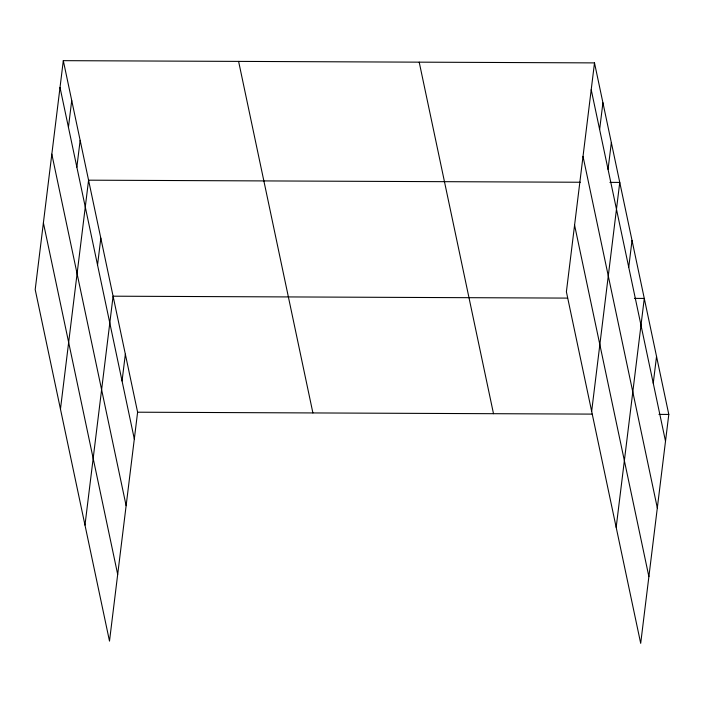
<?xml version="1.0" encoding="UTF-8"?>
<svg xmlns="http://www.w3.org/2000/svg" width="704" height="704" viewBox="0 0 704 704"><rect width="100%" height="100%" fill="white"/><g stroke="black" fill="none" stroke-linecap="round" stroke-linejoin="round"><path stroke-width="1.06" d="M63.307 60.658L35.2 289.564L109.498 641.106L137.606 412.201L63.307 60.658L594.502 62.894L668.8 414.436L640.693 643.342L566.394 291.799L594.502 62.894M68.438 127.301L71.729 100.496M76.859 167.138L80.15 140.342M60.465 409.094L88.572 180.18L580.325 182.248M97.539 264.986L100.83 238.19M84.982 525.096L113.089 296.19L567.591 298.1M122.056 380.996L125.347 354.2M599.632 129.527L602.923 102.731M608.054 169.374L611.345 142.578M591.659 411.321L619.758 182.415L609.902 182.371M628.734 267.221L632.025 240.425M616.176 527.331L644.283 298.426L634.418 298.382M653.25 383.231L656.542 356.426M137.606 412.201L592.108 414.11M658.944 414.392L668.8 414.436M591.21 89.69L665.509 441.232M583.018 156.385L657.316 507.927M574.578 225.104L648.886 576.646M419.206 62.154L493.504 413.697M238.603 61.398L312.902 412.94M60.016 87.454L134.314 438.997M51.823 154.15L126.13 505.692M43.393 222.869L117.691 574.411"/></g></svg>
